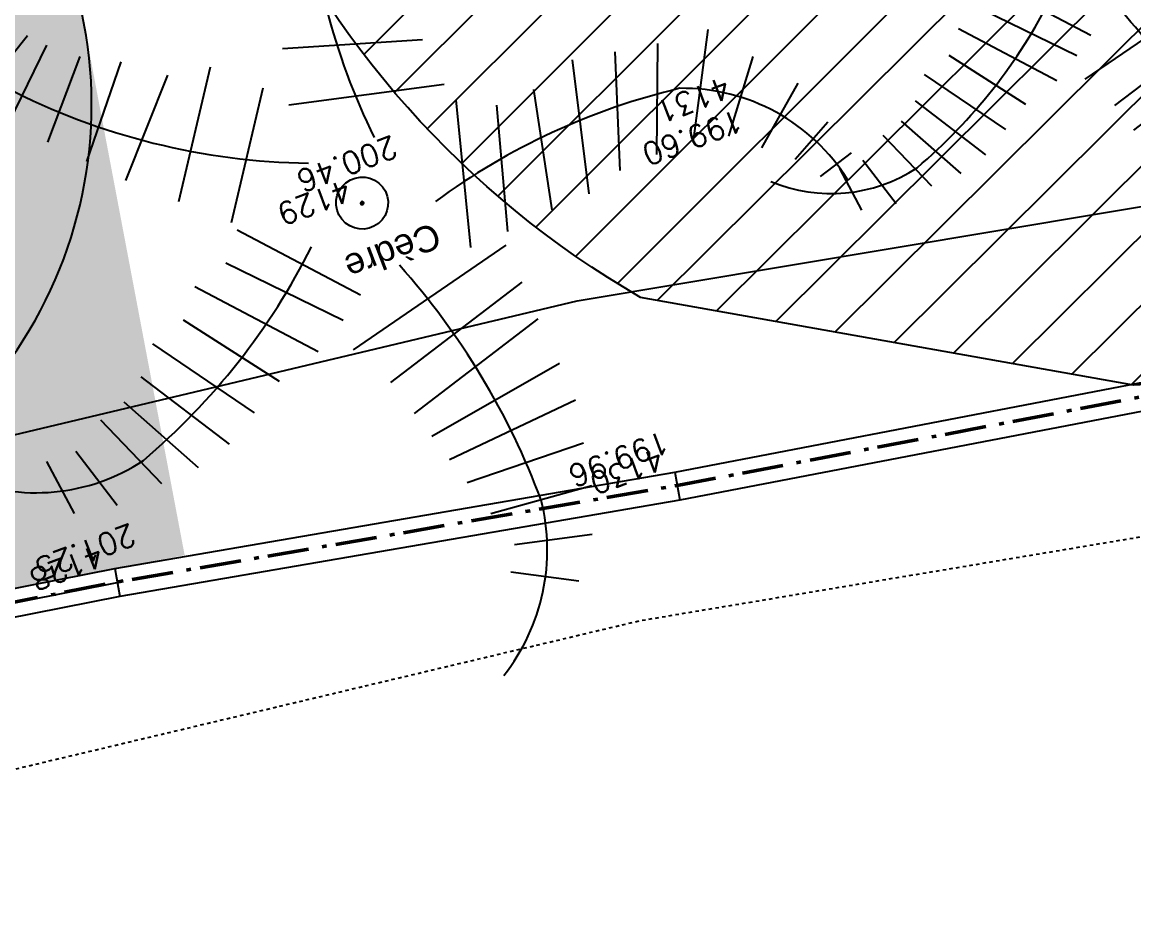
# Model space of a CAD drawing. Header units: centimetres. Extents: x 212517 to 243222, y -357108 to -330212.
# Drawn here: x 229975 to 231684, y -354066 to -352685 of the extents above; entities that cross this region are included whole.
import ezdxf
from ezdxf.enums import TextEntityAlignment as Align
from ezdxf.lldxf.tags import DXFTag

# ---------------------------------------------------------------- set-up
doc = ezdxf.new("R2010")
doc.units = ezdxf.units.CM
doc.linetypes.add('Style de ligne -15', pattern=[2.0832800000000002, 1.25, -0.41656, 0.1388600000000001, -0.2778600000000001])
doc.linetypes.add('STYLE_01', pattern=[0.41664, 0.20828, -0.20836])
doc.layers.get('0').update_dxf_attribs({"color": 252})
for name, color, linetype in [('0-EDL-Limite de propriété', 252, 'Continuous'), ('AEP_SSL', 252, 'Continuous'), ('DWG_280-140115-P - ALTEA-CANA', 252, 'Continuous'), ('Fond topo - CLO_MUR', 252, 'Continuous'), ('Fond topo - ESPACE_BOISE', 252, 'Continuous'), ('Fond topo - VEG', 252, 'Continuous'), ('Fond topo - VEG_TXT_ESSENCE', 252, 'Continuous'), ('Fond topo - Z_500', 252, 'Continuous'), ('prlm-VRD', 2, 'Continuous'), ('SA - couvre sol', 252, 'Continuous'), ('SA - EBC', 252, 'Continuous'), ('SA - Talus', 252, 'Continuous')]:
    doc.layers.add(name, color=color, linetype=linetype)
for name, color, linetype, plot in [('Fond topo - N', 252, 'Continuous', False), ('Fond topo - NCACHE', 252, 'Continuous', False), ('Fond topo - ZCACHE', 252, 'Continuous', False)]:
    doc.layers.add(name, color=color, linetype=linetype, plot=plot)
doc.layers.add('Fond topo - P', color=252, linetype='Continuous', lineweight=50)
doc.styles.add('2000_ARIAL', font='arial.ttf', dxfattribs={"height": 0.400000006})
doc.styles.add('SIMPLEX', font='simplex_.ttf', dxfattribs={"height": 1.25})
tags = doc.linetypes.add('CACHE2', pattern=[4.762499928474426, 3.174999952316284, -1.587499976158142]).pattern_tags.tags
tags[6:7] = [DXFTag(74, 4), DXFTag(75, 0), DXFTag(340, '0'), DXFTag(46, 0.0), DXFTag(50, 0.0), DXFTag(44, 0.0), DXFTag(45, 0.0)]
tags[4:5] = [DXFTag(74, 4), DXFTag(75, 0), DXFTag(340, '0'), DXFTag(46, 0.0), DXFTag(50, 0.0), DXFTag(44, 0.0), DXFTag(45, 0.0)]
tags = doc.linetypes.add('L1', pattern=[1.0000000298023224, 0.6000000238418579, -0.4000000059604645]).pattern_tags.tags
tags[6:7] = [DXFTag(74, 4), DXFTag(75, 0), DXFTag(340, '0'), DXFTag(46, 0.0), DXFTag(50, 0.0), DXFTag(44, 0.0), DXFTag(45, 0.0)]
tags[4:5] = [DXFTag(74, 4), DXFTag(75, 0), DXFTag(340, '0'), DXFTag(46, 0.0), DXFTag(50, 0.0), DXFTag(44, 0.0), DXFTag(45, 0.0)]
tags = doc.linetypes.add('L16', pattern=[0.37500001490116125, 0.300000011920929, -0.07500000298023224]).pattern_tags.tags
tags[6:7] = [DXFTag(74, 4), DXFTag(75, 0), DXFTag(340, '0'), DXFTag(46, 0.0), DXFTag(50, 0.0), DXFTag(44, 0.0), DXFTag(45, 0.0)]
tags[4:5] = [DXFTag(74, 4), DXFTag(75, 0), DXFTag(340, '0'), DXFTag(46, 0.0), DXFTag(50, 0.0), DXFTag(44, 0.0), DXFTag(45, 0.0)]

# ---------------------------------------------------------------- blocks, each defined once
blk = doc.blocks.new('Groupe-93-1')
at = {"linetype": 'Style de ligne -15', "lineweight": 50, "ltscale": 50.8, "flags": 128}
blk.add_lwpolyline([(4006.394609720469, -47909.68834525855), (4669.991585523845, -47738.99310571463), (5270.103982145549, -47588.11304046424), (5524.317282135249, -47521.16174032004), (5818.753782112361, -47450.85524026664), (6178.082982856989, -47365.70784074576), (6718.889115626574, -47222.64230386527), (8033.684421379328, -46907.76131383689), (9064.787333256962, -46650.488089197), (9512.901827294589, -46545.94564630301), (10052.32293322778, -46413.51820451529), (10600.87198212838, -46279.29364043982), (11096.09268210626, -46154.2318403414), (11253.70282512403, -46114.57334262641), (11647.41048210359, -46021.60904037268), (11842.75368209577, -47022.44064037116), (11853.57558212972, -47087.63074037345), (11322.41323288179, -47494.67460605414), (11477.84600601888, -48273.72503120215), (11754.49718211389, -48350.09994031699), (12125.36668210721, -48452.48564035208), (12212.35551479554, -48944.09707872184), (12327.4187821219, -49542.05374042304), (12378.1043821404, -49732.93404046806), (12765.67338209844, -50181.35434037955), (12828.24057305551, -50701.20966789038), (13351.77487807965, -50613.72716342719), (13910.589678056, -50518.18596326621), (14793.49687810636, -50371.63416311057), (15546.1961366961, -50223.11751853736), (16407.45376313424, -50074.83962480338), (17478.97495074964, -49870.09156839164), (19172.42823956704, -49476.71054755957), (19326.4063829968, -49436.21867000373), (19321.22462764478, -49414.83761884482), (19577.04648214078, -49347.55574046882), (19894.06428213811, -49273.62144023688), (19899.36485467649, -49295.49275714667), (20951.2141395638, -49062.63392030509), (20779.52236605382, -48879.6302359751), (20629.34478836751, -48621.55946475775), (20567.02413848138, -48408.17069694312), (20487.74118087983, -48130.35493375571), (20449.22586842275, -47871.54001609595), (20430.65921560025, -47654.9843987635), (20428.61554618573, -47531.72503587516), (20440.26417039132, -47396.70607206137), (20521.11617329812, -47066.07901860984), (20588.27912095284, -46931.48534518988), (20894.77060812211, -46577.6378736666), (20360.49931913114, -45796.29225665839), (19834.12346714234, -43992.61227266105), (19800.77094250417, -43406.94181587012), (21121.91656454301, -42860.72737399848), (21353.18401263452, -42772.19703876288), (21891.77343059278, -42548.72819511207), (21875.32658212876, -42508.99784032615), (22608.21988213754, -42207.67824041159)], dxfattribs=at)
blk = doc.blocks.new('PTOPO')
at = {"layer": 'Fond topo - NCACHE', "style": 'SIMPLEX'}
blk.add_attdef('MAT', text='', height=0.34, dxfattribs=at).set_placement((0.09999999986030161, -0.09999999962747097), align=Align.TOP_LEFT)
at = {"layer": 'Fond topo - ZCACHE', "style": 'SIMPLEX'}
blk.add_attdef('ALT', (0.09999999986030161, 0.09999999962747097), '', height=0.34, dxfattribs=at)
blk = doc.blocks.new('VEG14')
at = {"ltscale": 2, "flags": 128}
for points in [[(0.5, 0, -1), (-0.5, 0, -1)], [(0.016, 0, -1), (-0.016, 0, -1)]]:
    blk.add_lwpolyline(points, format="xyb", close=True, dxfattribs=at)
blk = doc.blocks.new('RESINEUX')
at = {"ltscale": 2}
for p, q in [((-0.074169265, 0.428845282), (-0.014171327, 0.418845625)), ((-0.094168577, 0.388846656), (-0.024170983, 0.388846656)), ((-0.104168234, 0.338848375), (-0.014171327, 0.348848031)), ((-0.11416789, 0.298849749), (-0.014171327, 0.318849062)), ((-0.11416789, 0.258851124), (-0.004171670000000001, 0.288850093)), ((-0.104168234, 0.218852498), (0.015827643, 0.258851124)), ((0.325816989, 0.248851468), (0.345816302, 0.168854217)), ((0.365815615, 0.248851468), (0.365815615, 0.188853529)), ((0.285818364, 0.238851811), (0.325816989, 0.15885456)), ((0.395814584, 0.238851811), (0.395814584, 0.188853529)), ((0.425813553, 0.228852155), (0.415813896, 0.188853529)), ((-0.094168577, 0.178853873), (0.015827643, 0.218852499)), ((0.245819739, 0.218852498), (0.29581802, 0.138855248)), ((0.445812866, 0.208852842), (0.435813209, 0.188853529)), ((0.205821113, 0.198853186), (0.265819051, 0.108856279)), ((-0.094168577, 0.128855591), (0.035826955, 0.18885353)), ((0.165822488, 0.178853873), (0.225820426, 0.07885731)), ((-0.08416892100000001, 0.08885696600000001), (0.035826955, 0.148854904)), ((0.115824206, 0.148854904), (0.205821113, 0.038858684)), ((-0.074169264, 0.058857997), (0.05582626800000001, 0.118855935)), ((0.06582592400000001, 0.118855935), (0.155822831, 0.008859715)), ((-0.444156549, 0.058857997), (-0.394158268, 0.108856279)), ((-0.124167546, -0.091136848), (-0.11416789, 0.098856622)), ((-0.41415758, 0.018859372), (-0.374158955, 0.08885696600000001)), ((-0.374158955, -0.011139597), (-0.33416033, 0.08885696600000001)), ((-0.33416033, -0.03113891), (-0.294161704, 0.08885696600000001)), ((-0.294161704, -0.051138223), (-0.264162735, 0.08885696600000001)), ((-0.254163079, -0.06113787900000001), (-0.234163766, 0.08885696600000001)), ((-0.204164797, -0.071137536), (-0.204164797, 0.08885696600000001)), ((-0.164166172, -0.08113719200000001), (-0.164166172, 0.08885696600000001)), ((0.045826612, -0.14113513), (0.125823863, -0.001139941)), ((0.09582489300000001, -0.151134786), (0.175822144, -0.03113891)), ((0.135823519, -0.161134443), (0.225820426, -0.051138223)), ((-0.104168234, -0.06113787900000001), (0.025827299, -0.14113513)), ((0.185821801, -0.171134099), (0.265819051, -0.08113719200000001)), ((-0.11416789, -0.101136505), (-0.004171670000000001, -0.171134099)), ((0.235820082, -0.191133412), (0.315817333, -0.111136161)), ((-0.124167546, -0.151134786), (-0.014171327, -0.211132724)), ((0.275818708, -0.201133068), (0.345816302, -0.151134786)), ((-0.134167203, -0.191133412), (-0.014171327, -0.261131006)), ((0.305817677, -0.231132037), (0.375815271, -0.191133412)), ((-0.134167203, -0.231132037), (-0.034170639, -0.301129632)), ((0.335816646, -0.271130662), (0.395814584, -0.25113135)), ((-0.144166859, -0.271130662), (-0.054169952, -0.341128257)), ((0.385814927, -0.291129975), (0.345816302, -0.291129975)), ((-0.154166515, -0.311129288), (-0.074169264, -0.3911265390000001)), ((0.345816302, -0.311129288), (0.385814927, -0.321128944)), ((0.365815615, -0.341128257), (0.345816302, -0.331128601)), ((-0.174165828, -0.341128257), (-0.124167546, -0.411125851)), ((-0.204164797, -0.36112757), (-0.174165828, -0.431125164)), ((-0.234163766, -0.381126882), (-0.22416411, -0.431125164)), ((-0.264162735, -0.3911265390000001), (-0.264162735, -0.431125164))]:
    blk.add_line(p, q, dxfattribs=at)
for centre, major_axis, ratio, start_param, end_param in [((0.125824658, 0.32584846), (-0.141416496, 0.141416496), 0.9999999999990478, 6.0187679254481, 7.001196311805126), ((0.626553274, 0.375004286), (0.495806787, 0.495806787), 0.9999999999992479, 2.407115294926716, 2.808261770600389), ((0.6156107310000001, -0.413017298), (-0.494244527, 0.494244527), 0.9999999999994863, 5.940864207087385, 6.402329262634387), ((0.346817063, 0.020858942), (0.141416496, 0.141416496), 0.9999999999984862, 0.2082352305735228, 0.9403659464662355), ((-0.271161699, 0.231851691), (-0.148487321, 0.148487321), 0.999999999999426, 1.039500649605982, 1.948537937165391), ((-0.132308309, 0.771717634), (0.5413446150000001, 0.5413446150000001), 0.999999999999071, 3.63264165587472, 4.003214602841574), ((0, 0), (-0.001131371, 0.001131371), 0.99999999997417, 3.926990817000156, 7.06858347058995), ((0, 0), (-0.001131371, 0.001131371), 0.99999999997417, 0.7853981634103633, 3.926990817000156), ((-0.091248273, -0.737988308), (0.495574425, 0.495574425), 0.9999999999996342, 0.1822567691657557, 0.5883250715815413), ((-0.744748968, -0.046828497), (-0.4953887950000001, 0.4953887950000001), 0.9999999999996526, 3.509030027783859, 3.906773112117224), ((0.162823386, -0.300130027), (-0.141416496, 0.141416496), 0.9999999999997603, 3.670881203304562, 4.697745667496582), ((-0.265161906, -0.212133051), (-0.141416496, 0.141416496), 0.9999999999999891, 2.259520706035595, 3.289317319450373)]:
    blk.add_ellipse(centre, major_axis=major_axis, ratio=ratio, start_param=start_param, end_param=end_param, dxfattribs=at)
blk = doc.blocks.new('A$C1F970F0F')
at = {"layer": 'SA - couvre sol'}
h = blk.add_hatch(dxfattribs=at)
h.set_pattern_fill('PELOUSE6', color=256, scale=20.0000003, angle=-10.72360141139323, style=0, pattern_type=2)
h.set_pattern_definition([(349.2763985886067, (-277130161.1279894, -473864756.7787022), (22.32856350872324, 117.9043497231417), [37.5000005625, -202.5000030375]), (79.27639858860677, (-277130147.3110734, -473864759.3953308), (-235.8086994462835, 44.65712701744649), [15.000000225, -105.000001575]), (79.27639858860677, (-277130138.0997961, -473864761.1397498), (-235.8086994462835, 44.65712701744649), [15.000000225, -105.000001575]), (79.27639858860677, (-277130142.7054347, -473864760.2675403), (-235.8086994462835, 44.65712701744649), [18.75000028125, -101.25000151875]), (112.9664661186067, (-277130151.916716, -473864758.5231205), (-191.1515722884832, 280.4658259369293), [12.00000018, -420.7461593111922]), (45.58633105860677, (-277130133.4941673, -473864762.0119574), (22.32856353476547, 117.9043498154048), [12.00000018, -420.7461593111923]), (45.58633105860677, (-277130124.2828801, -473864763.7563783), (22.32856353476547, 117.9043498154048), [26.00000039, -406.6661590999923]), (112.9664661186067, (-277130161.1279894, -473864756.7787022), (-191.1515722884832, 280.4658259369293), [26.00000039, -406.6661590999922]), (349.2763985886067, (-277130073.3609553, -473864750.4999832), (22.32856350872324, 117.9043497231417), [44.42455106636825, -195.5754525336318]), (349.2763985886067, (-277130085.1249766, -473864728.4255323), (22.32856350872324, 117.9043497231417), [82.81008944215131, -56.09585564143782, 43.07431864611476, -58.01973967029608]), (349.2763985886067, (-277130096.7337571, -473864706.3804808), (22.32856350872324, 117.9043497231417), [119.4799495921992, -46.28746189431191, 29.47870124218051, -44.75389087130835]), (349.2763985886067, (-277130108.4191755, -473864684.3209158), (22.32856350872324, 117.9043497231417), [100.4611429069171, -139.5388606930829]), (349.2763985886067, (-277130104.5097786, -473864665.2146754), (22.32856350872324, 117.9043497231417), [65.56973938354608, -174.4302642164539])])
edge = h.paths.add_edge_path()
edge.add_line((-1436.436374638143, -152.4417941906166), (-1436.428442326689, -86.1632271734652))
edge.add_line((-1436.42844232669, -86.1632271734652), (-1916.485773051513, -86.24061968725961))
edge.add_arc((-1932.866595032755, 136.795712090556), 223.6370645078426, 180.7878452576029, 274.20052574188594, ccw=False)
edge.add_line((-2156.482517680704, 133.7206889388272), (-2362.355349701576, 66.64445949375352))
edge.add_line((-2362.355349701576, 66.64445949375352), (-2349.271153305335, -1324.947472110108))
edge.add_line((-2349.271153305336, -1324.947472110108), (-2354.380672043289, -2128.62168543707))
edge.add_line((-2354.380672043289, -2128.62168543707), (-2353.485062038216, -2433.083717565489))
edge.add_line((-2353.485062038216, -2433.083717565489), (-2339.201980545698, -2630.06166699402))
edge.add_line((-2339.201980545698, -2630.06166699402), (-2041.839570230338, -3142.766350140962))
edge.add_line((-2041.839570230338, -3142.766350140962), (-2075.612496095913, -3643.213903501302))
edge.add_line((-2075.612496095913, -3643.213903501302), (-1546.020657386706, -3654.648744429584))
edge.add_line((-1546.020657386706, -3654.648744429584), (-979.1873878731271, -3664.755483349756))
edge.add_line((-979.1873878731271, -3664.755483349757), (-84.42998084004125, -3685.046773148744))
edge.add_line((-84.42998084004125, -3685.046773148744), (682.4529685832379, -3679.181903590445))
edge.add_line((682.4529685832379, -3679.181903590445), (791.9504749759282, -3679.181916322464))
edge.add_line((791.950474975928, -3679.181916322464), (791.9505814285395, -2763.73740140675))
edge.add_line((791.9505814285394, -2763.737401406749), (64.04726941291017, -2763.737316701473))
edge.add_line((64.04726941291017, -2763.737316701473), (63.95559276011527, -3125.546422612931))
edge.add_line((63.95559276011534, -3125.546422612931), (-571.0495579194114, -3125.546177910269))
edge.add_line((-571.0495579194115, -3125.546177910269), (-571.049393990074, -2552.441832430416))
edge.add_line((-571.049393990074, -2552.441832430416), (-751.0493939751154, -2552.441811556947))
edge.add_line((-751.0493939751154, -2552.441811556947), (-751.062315677529, -3052.459439947377))
edge.add_line((-751.062315677529, -3052.459439947377), (-1436.052058012675, -3052.449165683654))
edge.add_line((-1436.052058012675, -3052.449165683654), (-1936.049464888544, -2552.441673598721))
edge.add_line((-1936.049464888543, -2552.441673598721), (-1936.13813454332, -2002.433597755778))
edge.add_line((-1936.13813454332, -2002.433597755778), (-1936.31843997824, -884.0174126415334))
edge.add_line((-1936.31843997824, -884.0174126415334), (-1936.436368014047, -152.5224017608319))
edge.add_line((-1936.436368014047, -152.5224017608321), (-1436.436374638143, -152.4417941906166))
edge = h.paths.add_edge_path(flags=16)
edge.add_line((-2084.078473349013, -714.9903560899397), (-2083.952648206798, -530.4618468112326))
at = {"layer": 'SA - EBC'}
h = blk.add_hatch(dxfattribs=at)
h.set_pattern_fill('_USER', color=256, scale=74.99999999999999, angle=-325.7236014113932, style=0, pattern_type=0)
h.set_pattern_definition([(34.27639858860678, (-277130161.1279894, -473864756.7787022), (-42.238928459823, 61.97477650275113), [])])
edge = h.paths.add_edge_path()
edge.add_line((5801.470568619522, -3162.013069131843), (4083.559282644929, -3271.123614088357))
edge.add_line((4083.559282644929, -3271.123614088356), (4014.481307725509, -3717.332461968055))
edge.add_line((4014.48130772551, -3717.332461968055), (3135.517961824245, -3810.19300101904))
edge.add_line((3135.517961824245, -3810.19300101904), (2274.245008604417, -3693.648081323564))
edge.add_line((2274.245008604417, -3693.648081323564), (1554.636776175834, -3420.099318784944))
edge.add_arc((2508.775769578408, -2315.674454232369), 1459.498372788833, 157.1868533427094, 229.1754823893534, ccw=False)
edge.add_arc((1966.013830892235, -2087.371785851423), 870.6752834691503, 94.3015183869224, 157.1868533106914, ccw=False)
edge.add_line((1900.708697991695, -1219.149067345796), (2859.239020416566, -1223.495634912559))
edge.add_arc((3100.860739749298, 1265.329539486049), 2500.526305395239, 264.4549516394795, 302.9422754293212)
edge.add_arc((4209.331858878893, -445.3369775435177), 462.1229708170858, 302.9422754305585, 376.8336969250394)
edge.add_arc((2214.122706379954, -1049.006753214115), 2546.655714682971, 16.8336969158998, 38.14703645440247)
edge.add_arc((3041.32627014761, -399.2990096244524), 1494.806919462396, 38.14703657403813, 72.97328584086019)
edge.add_line((3479.031970107599, 1029.988031775616), (2182.437305702805, 1414.38613606858))
edge.add_line((2182.437305702805, 1414.38613606858), (1056.590900019184, 1822.819186472099))
edge.add_arc((1766.412018482452, 3779.442320525911), 2081.398594438606, 212.7495497786225, 250.0603089288685, ccw=False)
edge.add_line((15.86575126143373, 2653.472571668582), (-104.0907319930869, 3091.26353710603))
edge.add_line((-104.0907319930869, 3091.26353710603), (-169.6986146466322, 3639.54836895815))
edge.add_line((-169.6986146466322, 3639.548368958149), (-35.58090533515337, 6158.014854826562))
edge.add_arc((-194.3533792400212, 7143.826589584332), 998.5156357593988, 279.1493507374978, 373.962283499627)
edge.add_arc((2392.201579171132, 7786.918955579627), 1666.786287877102, 172.6269749467245, 193.9622835974407, ccw=False)
edge.add_arc((-45.50651600643437, 8102.354993671941), 791.2455775503726, -7.373025019439765, 16.43829965925021)
edge.add_line((713.3969204091394, 8326.263765657093), (486.7428317772967, 9142.81155059313))
edge.add_line((486.7428317772967, 9142.811550593131), (1338.845530021721, 9564.23852196786))
edge.add_line((1338.845530021721, 9564.23852196786), (1632.623584095551, 8945.24637913095))
edge.add_line((1632.623584095551, 8945.246379130947), (1394.029444699765, 8829.874494032001))
edge.add_line((1394.029444699765, 8829.874494032001), (1731.997733793977, 8131.230781666551))
edge.add_arc((1233.216649704336, 7889.945865525577), 554.0766919865823, -19.640967550384175, 25.815335324856676, ccw=False)
edge.add_line((1755.055695752756, 7703.706797235046), (1558.214479468655, 6807.520788570679))
edge.add_line((1558.214479468655, 6807.52078857068), (1570.021725572625, 6609.158708993335))
edge.add_line((1570.021725572625, 6609.158708993335), (1852.913141606868, 5734.125706863067))
edge.add_line((1852.913141606869, 5734.125706863067), (2726.748207475315, 4020.986816292172))
edge.add_line((2726.748207475315, 4020.986816292172), (3802.352916265851, 4004.947770972833))
edge.add_arc((8355.58168857983, 5950.706307988518), 4951.552134169374, 203.138762427905, 230.8301436200186)
edge.add_arc((13583.66465597079, 12367.85935474512), 13228.79229856088, 230.8301435441083, 233.1638398044412)
edge.add_line((5652.622255943647, 1780.153648245416), (4998.697813068342, 1820.441475819727))
edge.add_line((4998.697813068342, 1820.441475819727), (4863.841220233488, 767.0816613875431))
edge.add_line((4863.841220233488, 767.0816613875434), (5595.355488733695, 631.185878681516))
edge.add_line((5595.355488733695, 631.1858786815158), (5852.747939948536, -2020.707044821664))
edge.add_line((5852.747939948536, -2020.707044821665), (5881.394298709887, -2966.563612924887))
edge.add_line((5881.394298709887, -2966.563612924887), (5801.470568619523, -3162.013069131842))
at = {"layer": 'AEP_SSL', "elevation": 9.999999999999998e-08, "flags": 128}
blk.add_lwpolyline([(-4528.821963781957, 1510.366913031162), (-2554.95676399837, 1447.318525268213), (-2009.46431272992, 953.3121996921549), (-1974.130445357614, -2549.104167440536), (-1760.191604675106, -3033.974676226209), (-1600.127185498399, -3169.916464212493), (-1007.958216168089, -3359.143878629571), (-742.7402135561805, -3373.227271705965), (185.7644486929067, -3466.149391532337), (1457.680139553027, -3407.246855666408), (3098.737656271729, -3442.411852942929), (4165.909978031491, -3426.731274088185), (4366.116630586753, -3387.312489108264), (5044.428961021786, -3091.927656257742), (5412.289028469191, -2796.609514369696), (5536.700633028197, -2598.110987192279), (5703.441363650248, 1048.232751273365), (5867.406317671058, 3278.047774201862), (6182.748241543506, 4434.064793799239), (6284.146511390897, 4550.427419959863), (6475.981668657886, 4711.41474985716), (8025.350887839351, 5692.826034684554), (8693.398131395103, 6258.370148193826), (10978.7345952306, 10130.53863316135)], dxfattribs=at)
at = {"layer": 'DWG_280-140115-P - ALTEA-CANA', "linetype": 'STYLE_01', "ltscale": 25, "elevation": 9.999999999999998e-08, "flags": 128}
blk.add_lwpolyline([(-748.5828082540423, -3879.416672951017), (181.3956154777246, -3967.285152731587), (1461.572881500609, -3908.276167248546), (3123.291964894122, -3943.637942317455), (3631.999327419011, -3941.407619738653)], dxfattribs=at)
at = {"layer": 'Fond topo - CLO_MUR', "ltscale": 2, "flags": 128}
for points in [[(-2194.124886848128, -3640.41341057077), (-1779.605455867094, -3650.208662719238), (-1546.020657386706, -3654.648744429584), (-979.1873878731271, -3664.755483349757), (-84.42998084004125, -3685.046773148744), (682.4529685832379, -3679.181903590445), (1556.316435041479, -3693.74234729357), (2360.126945313828, -3691.712208010289), (2646.641317833255, -3691.949470374349), (3154.827812910985, -3671.851028050152), (4383.225462491365, -3620.561032541862), (4541.853864106638, -3609.436232626363)], [(4544.079586362544, -3653.379899948929), (4385.06102059687, -3664.522728551929), (3156.614999895126, -3715.814744086322), (2647.492852185535, -3735.950190664286), (2360.164291241934, -3735.712253959232), (1556.005453945276, -3737.743273096836), (682.2546667522971, -3723.184706836199), (-84.76060021465764, -3729.050588284192), (-980.078382065853, -3708.746590270487), (-1546.830969396054, -3698.641290134507), (-1780.543294202301, -3694.198784310404), (-2193.403537050725, -3684.442739456119)], [(682.4529685832379, -3679.181903590445), (682.2546667176387, -3723.18470701921)], [(1556.31643500682, -3693.742347476581), (1556.005454002123, -3737.743273297177)]]:
    blk.add_lwpolyline(points, dxfattribs=at)
at = {"layer": 'Fond topo - CLO_MUR', "linetype": 'L16', "ltscale": 2, "flags": 128}
blk.add_lwpolyline([(-1546.425813368848, -3676.645017475888), (-979.5925437859516, -3686.751756030038), (-84.83513673553648, -3707.043045737519), (682.3538513194204, -3701.175836019487)], dxfattribs=at)
at = {"layer": 'Fond topo - ESPACE_BOISE', "linetype": 'L1', "ltscale": 2, "flags": 128}
blk.add_lwpolyline([(5801.470568619522, -3162.013069131843), (4083.559282644929, -3271.123614088356), (4014.48130772551, -3717.332461968055), (3135.517961824245, -3810.19300101904), (2274.245008604417, -3693.648081323564), (1554.636776175834, -3420.099318784944, -0.3248648439675891), (1163.447808694293, -1749.787382690587, -0.2814891279475962), (1900.708697991695, -1219.149067345796), (2859.239020416566, -1223.495634912559, 0.1695292870025676), (4460.631470672048, -833.159289007697, 0.3340686001642133), (4651.652558133293, -311.5085830883972, 0.09326601102169153), (4216.884593398947, 524.0158635944096, 0.153138720952933), (3479.031970107599, 1029.988031775616), (2182.437305702805, 1414.38613606858), (1056.590900019184, 1822.819186472099, -0.1642525569996709), (15.86575126143373, 2653.472571668582), (-104.0907319930869, 3091.26353710603), (-169.6986146466322, 3639.548368958149), (-35.58090533515337, 6158.014854826562, 0.4390366150430304), (774.660880078399, 7384.751557306568, -0.09336270405047195), (739.1967976091219, 8000.81547627212, 0.104271961321091), (713.3969204091394, 8326.263765657093), (486.7428317772967, 9142.811550593131), (1338.845530021721, 9564.23852196786), (1632.623584095551, 8945.246379130947), (1394.029444699765, 8829.874494032001), (1731.997733793977, 8131.23078166655, -0.2009829630843761), (1755.055695752756, 7703.706797235046), (1558.214479468655, 6807.52078857068), (1570.021725572625, 6609.158708993335), (1852.913141606869, 5734.125706863067), (2726.748207475315, 4020.986816292172), (3802.352916265851, 4004.947770972833, 0.121417881002313), (5228.074839294609, 2111.882341611708, 0.01018302282179253), (5652.622255943647, 1780.153648245416), (4998.697813068342, 1820.441475819727), (4863.841220233488, 767.0816613875434), (5595.355488733695, 631.1858786815158), (5852.747939948536, -2020.707044821665), (5881.394298709887, -2966.563612924887)], format="xyb", close=True, dxfattribs=at)
at = {"layer": 'SA - Talus', "linetype": 'CACHE2', "ltscale": 0.300000011920929, "elevation": 9.999999999999998e-08, "flags": 128}
blk.add_lwpolyline([(-2047.014211077878, -3219.680687957382), (39.59626251705072, -3518.779604111703, 0.4382109937492012), (791.9505695899259, -2865.411808206237), (791.9505814285394, -2763.737401406749)], format="xyb", dxfattribs=at)
at = {"layer": 'Fond topo - P', "ltscale": 2}
ref = blk.add_blockref('PTOPO', (1160.891676391272, -3197.888244134262), dxfattribs=dict(at, xscale=99.99999999999994, yscale=99.99999999999994, zscale=99.99999999999994, rotation=190.0656205306617))
ref.add_attrib('MAT', '4129', dxfattribs={"layer": 'Fond topo - N', "color": 0, "ltscale": 2, "height": 33.99999999999999, "rotation": 190.0656204987762, "style": 'SIMPLEX'}).set_placement((1149.29783456492, -3189.78992147974), align=Align.TOP_LEFT)
ref.add_attrib('ALT', '200.46', (1225.609623705547, -3103.826727216376), dxfattribs={"layer": 'Fond topo - Z_500', "color": 0, "ltscale": 2, "height": 33.99999999999999, "rotation": 190.0656204987762, "style": 'SIMPLEX'})
ref = blk.add_blockref('PTOPO', (1763.349373147498, -3151.051826765802), dxfattribs=dict(at, xscale=99.99999999999994, yscale=99.99999999999994, zscale=99.99999999999994, rotation=190.0656205306617))
ref.add_attrib('MAT', '4131', dxfattribs={"layer": 'Fond topo - N', "color": 0, "ltscale": 2, "height": 33.99999999999999, "rotation": 190.0656204987762, "style": 'SIMPLEX'}).set_placement((1751.755531315599, -3142.953504015443), align=Align.TOP_LEFT)
ref.add_attrib('ALT', '199.60', (1755.251050401472, -3162.645668574826), dxfattribs={"layer": 'Fond topo - Z_500', "color": 0, "ltscale": 2, "height": 33.99999999999999, "rotation": 190.0656204987762, "style": 'SIMPLEX'})
ref = blk.add_blockref('PTOPO', (682.4529685832379, -3679.181903590445), dxfattribs=dict(at, xscale=99.99999999999999, yscale=99.99999999999999, zscale=99.99999999999999, rotation=190.0656205306616))
ref.add_attrib('MAT', '4128', dxfattribs={"layer": 'Fond topo - N', "color": 0, "ltscale": 2, "height": 33.99999999999999, "rotation": 190.0656204987762, "style": 'SIMPLEX'}).set_placement((670.859126739556, -3671.08358102743), align=Align.TOP_LEFT)
ref.add_attrib('ALT', '201.25', (719.1366024087364, -3615.032783565413), dxfattribs={"layer": 'Fond topo - Z_500', "color": 0, "ltscale": 2, "height": 33.99999999999999, "rotation": 190.0656204987762, "style": 'SIMPLEX'})
ref = blk.add_blockref('PTOPO', (1556.316435041479, -3693.74234729357), dxfattribs=dict(at, xscale=99.99999999999999, yscale=99.99999999999999, zscale=99.99999999999999, rotation=190.0656205306616))
ref.add_attrib('MAT', '4130', dxfattribs={"layer": 'Fond topo - N', "color": 0, "ltscale": 2, "height": 33.99999999999999, "rotation": 190.0656204987762, "style": 'SIMPLEX'}).set_placement((1544.722593209579, -3685.64402454321), align=Align.TOP_LEFT)
ref.add_attrib('ALT', '199.96', (1551.683048279885, -3627.312750433931), dxfattribs={"layer": 'Fond topo - Z_500', "color": 0, "ltscale": 2, "height": 33.99999999999999, "rotation": 190.0656204987762, "style": 'SIMPLEX'})
at = {"layer": 'Fond topo - VEG', "ltscale": 2, "zscale": 99.99999999999997}
for name, p, xscale, yscale, rotation in [('RESINEUX', (1160.891676391272, -3197.888244134262), 1495.917170092388, 1495.917170092388, 116.6488402594871), ('RESINEUX', (2332.763763341814, -3042.195902048476), 1196.73373607391, 1196.73373607391, 116.6488402594871), ('VEG14', (1160.891676391272, -3197.888244134262), 80, 80, 207.8417380991697)]:
    blk.add_blockref(name, p, dxfattribs=dict(at, xscale=xscale, yscale=yscale, rotation=rotation))
at = {"layer": 'Fond topo - VEG_TXT_ESSENCE', "style": '2000_ARIAL'}
blk.add_text('Cèdre', height=39.99999999999999, rotation=190.0656205035111, dxfattribs=at).set_placement((1264.612359430194, -3247.162514696649))

msp = doc.modelspace()

# ---------------------------------------------------------------- block references
at = {"layer": '0-EDL-Limite de propriété'}
msp.add_blockref('Groupe-93-1', (214574.704544979, -303323.1569814135), dxfattribs=at)
at = {"layer": 'prlm-VRD', "rotation": 10.72360141139323}
msp.add_blockref('A$C1F970F0F', (228762.2467792132, -350037.5300254133), dxfattribs=at)

doc.saveas('drawing.dxf')
